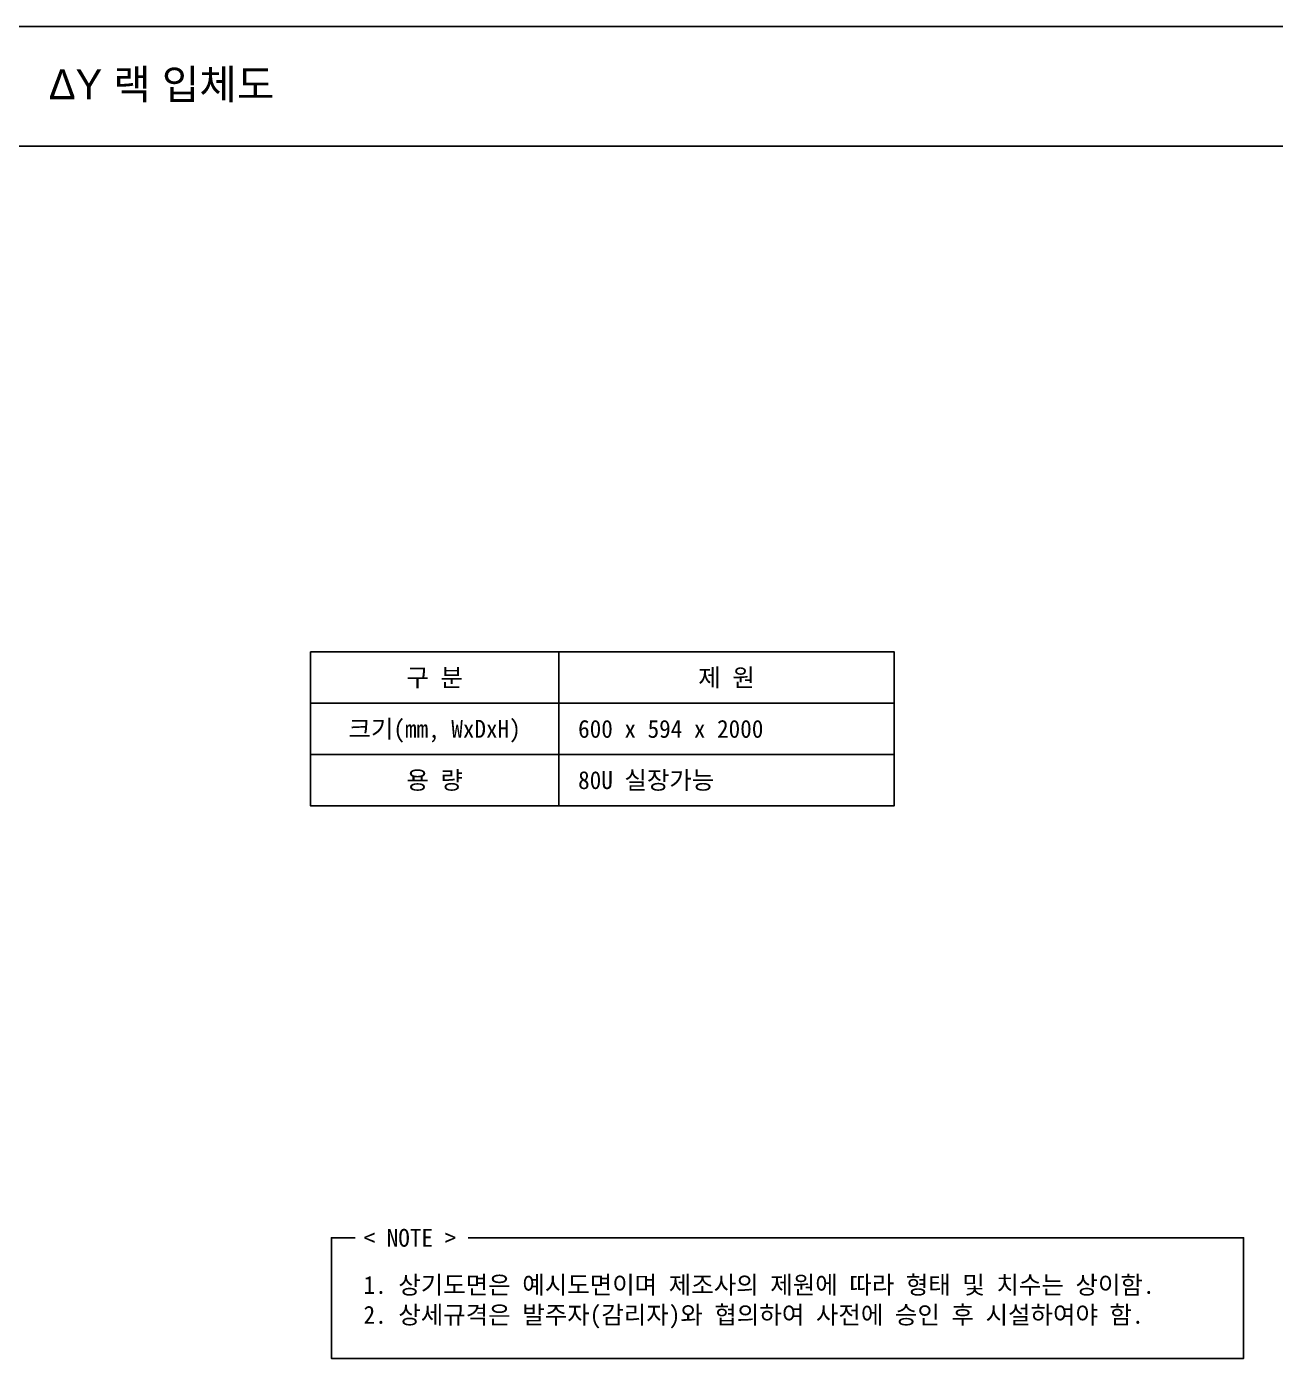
# Model space of a CAD drawing. Header units: millimetres. Extents: x 929 to 1725, y 58 to 532.
# Drawn here: x 1112.2 to 1321.3, y 66.6 to 289.6 of the extents above; entities that cross this region are included whole.
import ezdxf
from ezdxf.enums import TextEntityAlignment as Align

# ---------------------------------------------------------------- set-up
doc = ezdxf.new("R2010")
doc.units = ezdxf.units.MM
doc.header["$MEASUREMENT"] = 0
doc.layers.add('TI-TEXT', color=3, linetype='CONTINUOUS')
doc.layers.add('TT-TABL-LIN1', color=4, linetype='CONTINUOUS')
doc.styles.get("Standard").update_dxf_attribs({"font": 'SYMBOL'})
doc.styles.add('굴림체', font='GulimChe.ttf')

msp = doc.modelspace()

# ---------------------------------------------------------------- linework, layer by layer
at = {"layer": 'TT-TABL-LIN1'}
for points in [[(1724.72458, 289.62535), (928.72458, 289.62535)], [(1724.72458, 269.61123), (928.72458, 269.61123)], [(1159.76111, 184.89293), (1257.511, 184.89293), (1257.511, 176.3096), (1159.76111, 176.3096), (1159.76111, 184.89293)], [(1201.34444, 184.89293), (1201.34444, 159.14293)], [(1159.76111, 176.3096), (1257.511, 176.3096)], [(1159.76111, 176.3096), (1257.511, 176.3096), (1257.511, 167.72627), (1159.76111, 167.72627), (1159.76111, 176.3096)], [(1159.76111, 167.72627), (1257.511, 167.72627)], [(1159.76111, 167.72627), (1257.511, 167.72627)], [(1159.76111, 167.72627), (1257.511, 167.72627), (1257.511, 159.14293), (1159.76111, 159.14293), (1159.76111, 167.72627)], [(1159.76111, 159.14293), (1257.511, 159.14293)], [(1186.17798, 86.77806), (1316.0044, 86.77806), (1316.0044, 66.58621), (1163.27011, 66.58621), (1163.27011, 86.77806), (1167.23982, 86.77806)]]:
    msp.add_lwpolyline(points, dxfattribs=at)

# ---------------------------------------------------------------- texts
at = {"layer": 'TI-TEXT'}
msp.add_text('DU 랙 입체도', height=5, dxfattribs=at).set_placement((1153.70435, 277.47245), align=Align.RIGHT)
at = {"layer": 'TI-TEXT', "style": '굴림체'}
for s, p in [('구 분', (1180.55278, 180.60127)), ('제 원', (1229.42772, 180.60127)), ('크기(mm, WxDxH)', (1180.55278, 172.01793)), ('용 량', (1180.55278, 163.4346))]:
    msp.add_text(s, height=3, dxfattribs=at).set_placement(p, align=Align.MIDDLE_CENTER)
for s, p in [('600 x 594 x 2000', (1204.58154, 172.01793)), ('80U 실장가능', (1204.58154, 163.4346)), ('< NOTE >', (1168.65595, 86.77806)), ('1. 상기도면은 예시도면이며 제조사의 제원에 따라 형태 및 치수는 상이함.', (1168.65595, 78.88339)), ('2. 상세규격은 발주자(감리자)와 협의하여 사전에 승인 후 시설하여야 함.', (1168.65595, 73.88339))]:
    msp.add_text(s, height=3, dxfattribs=at).set_placement(p, align=Align.MIDDLE_LEFT)

doc.saveas('drawing.dxf')
